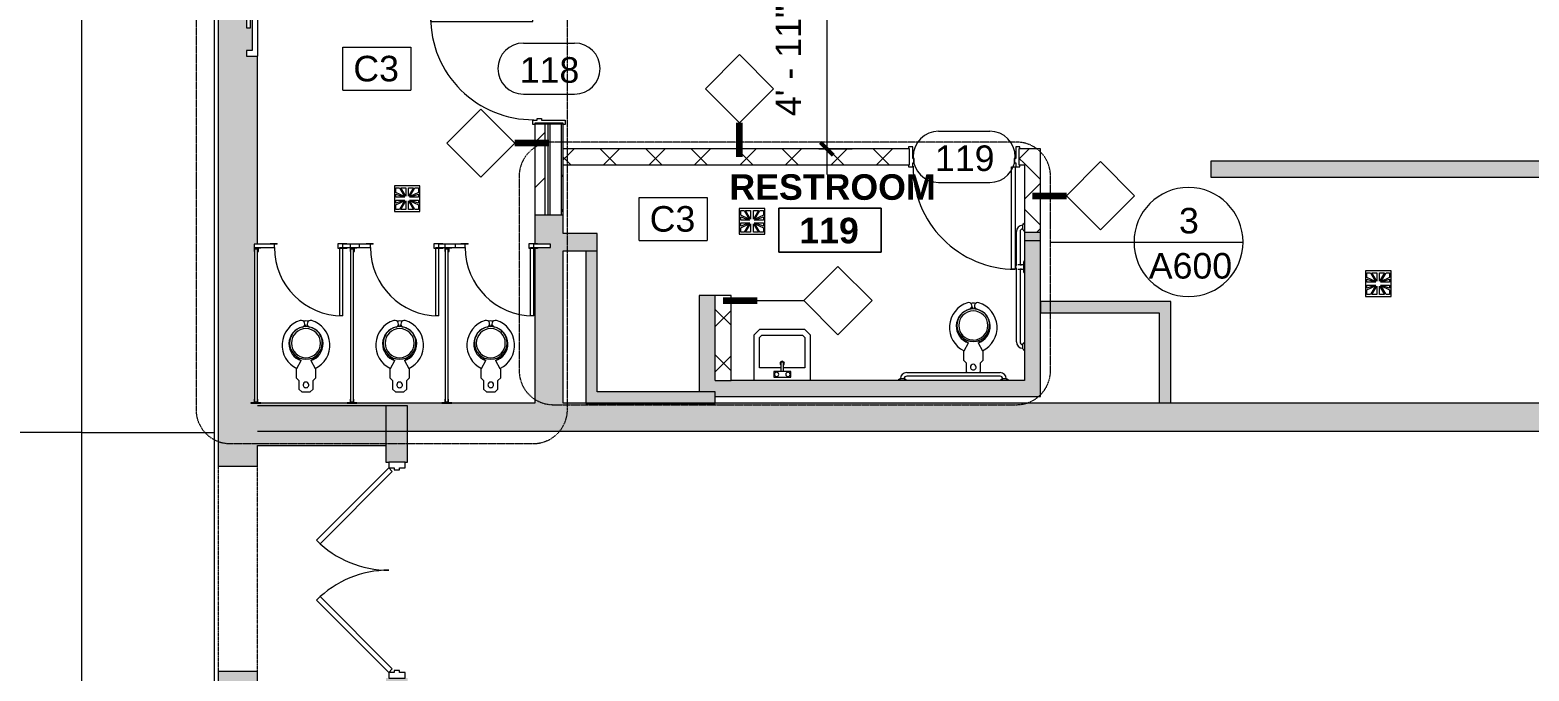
# Model space of a CAD drawing. Header units: inches. Extents: x 899 to 4491, y -721 to 1008.
# Drawn here: x 2107 to 2635, y 124 to 350 of the extents above; entities that cross this region are included whole.
import ezdxf

# ---------------------------------------------------------------- set-up
doc = ezdxf.new("R2010")
doc.units = ezdxf.units.IN
doc.header["$MEASUREMENT"] = 0
doc.linetypes.add('Dash Dot 3_16_', pattern=[0.3125, 0.1875, -0.0625, 0, -0.0625])
doc.linetypes.add('Overhead', pattern=[0.15625, 0.09375, -0.0625])
for name, color, linetype, lineweight in [('A-ANNO-DIMS', 211, 'Continuous', 9), ('A-ANNO-DIMS-96', 211, 'Continuous', 9), ('A-ANNO-KEYN', 231, 'Continuous', 9), ('A-ANNO-SYMB', 150, 'Continuous', 9), ('A-AREA-IDEN', 2, 'Continuous', 9), ('A-DETL', 90, 'Continuous', 9), ('A-DETL-GENF', 92, 'Continuous', 9), ('A-DETL-MEDM', 33, 'Continuous', 13), ('A-DOOR', 31, 'Continuous', 13), ('A-DOOR-FRAM', 31, 'Continuous', 20), ('A-DOOR-IDEN', 31, 'Continuous', 9), ('A-FLOR', 192, 'Continuous', 13), ('A-WALL', 113, 'Continuous', 13), ('A-WALL-IDEN', 211, 'Continuous', 9), ('A-WALL-PATT', 111, 'Continuous', 13), ('I-FURN', 30, 'Continuous', 9), ('P-SANR-FIXT', 6, 'Continuous', 13)]:
    doc.layers.add(name, color=color, linetype=linetype, lineweight=lineweight)
doc.styles.add('Arial', font='arial.ttf', dxfattribs={"height": 9})
doc.styles.add('Swis721 Lt BT', font='swissl.ttf', dxfattribs={"height": 9})
doc.styles.add('Swis721 Lt BT_B', font='', dxfattribs={"height": 9})
doc.styles.get('Swis721 Lt BT_B').set_extended_font_data('Swis721 Lt BT', bold=True)
doc.dimstyles.new('OTJ_-_3_32__Linear__1_2__Tolerance', dxfattribs={"dimscale": 12, "dimtxt": 9.497835, "dimasz": 0.375, "dimexe": 0.75, "dimexo": 0.5, "dimgap": 0.5, "dimtad": 1, "dimdec": 1, "dimrnd": 0.5, "dimzin": 1, "dimdsep": 46, "dimlunit": 4, "dimtxsty": 'Swis721 Lt BT', "dimblk1": 'OBLIQUE', "dimblk2": 'OBLIQUE', "dimsah": 1, "dimcen": 0.09, "dimdle": 0.75, "dimazin": 0, "dimtfac": 1, "dimtdec": 4, "dimtix": 1, "dimtmove": 0, "dimatfit": 3, "dimfxl": 1, "dimtvp": 1, "dimfrac": 2, "dimtolj": 1, "dimtzin": 0, "dimarcsym": 2})
pattern_1 = [(45, (3208.535, 0), (-8.01223, 8.01223), []), (135, (3208.535, 0), (-8.01223, -8.01223), [])]

# ---------------------------------------------------------------- blocks, each defined once
blk = doc.blocks.new('Door-Exterior-Double-Two_Lite - 72_ x 80_-7116274-FIRST FLOOR CONSTRUCTION')
at = {"layer": 'A-DOOR', "color": 8, "lineweight": 20}
for p, q in [((-36, 3.06), (-10.54, 28.52)), ((-9.31, 27.28), (-34.76, 1.83)), ((-10.54, 28.52), (-9.31, 27.28)), ((10.54, 28.52), (9.31, 27.28)), ((9.31, 27.28), (34.76, 1.83)), ((36, 3.06), (10.54, 28.52)), ((-34.76, 1.83), (-36, 3.06)), ((34.76, 1.83), (36, 3.06))]:
    blk.add_line(p, q, dxfattribs=at)
at = {"layer": 'A-DOOR', "lineweight": 9}
for centre, start, end in [((-36, 3.06), 0, 45), ((36, 3.06), 135, 180)]:
    blk.add_arc(centre, 36, start, end, dxfattribs=at)
at = {"layer": 'A-DOOR-FRAM', "color": 8}
for p, q in [((-36, 3.06), (-38, 3.06)), ((-38, 3.06), (-38, -2.69)), ((-36, 1.12), (-36, 3.06)), ((-35.38, 1.12), (-36, 1.12)), ((-35.38, -0.75), (-35.38, 1.12)), ((36, 1.12), (35.37, 1.12)), ((35.37, 1.12), (35.37, -0.75)), ((36, 3.06), (36, 1.12)), ((38, 3.06), (36, 3.06)), ((38, -2.69), (38, 3.06)), ((-38, -2.69), (-36, -2.69)), ((-36, -2.69), (-36, -0.75)), ((-36, -0.75), (-35.38, -0.75)), ((35.37, -0.75), (36, -0.75)), ((36, -0.75), (36, -2.69)), ((36, -2.69), (38, -2.69))]:
    blk.add_line(p, q, dxfattribs=at)
blk = doc.blocks.new('Door-Opening - 72_ x 84_-6876858-FIRST FLOOR CONSTRUCTION')
at = {"layer": 'A-DETL-GENF', "linetype": 'Overhead'}
for p, q in [((35.68, 6.94), (-36.32, 6.94)), ((-36.32, -6.94), (35.68, -6.94))]:
    blk.add_line(p, q, dxfattribs=at)
at = {"layer": 'A-DETL-MEDM', "lineweight": 20}
for p, q in [((-36.32, 6.94), (-36.32, -6.94)), ((35.68, -6.94), (35.68, 6.94))]:
    blk.add_line(p, q, dxfattribs=at)
blk = doc.blocks.new('Floor Drain 9L x 9W - Floor Drain 9L x 9W-V7-FIRST FLOOR CONSTRUCTION')
at = {"layer": 'P-SANR-FIXT', "lineweight": 9}
for p, q in [((4.5, 4.5), (-4.5, 4.5)), ((-4.5, 4.5), (-4.5, -4.5)), ((-4, 2.21), (-4, 3.83)), ((-4, 3.83), (-2.75, 3.83)), ((-0.99, 0.8), (-4, 2.21)), ((-4, 1.63), (-0.91, 0.5)), ((-4, 0.5), (-4, 1.63)), ((-0.91, 0.5), (-4, 0.5)), ((-2.75, 3.83), (-0.99, 0.8)), ((-0.5, 0.83), (-2.25, 3.83)), ((-2.25, 3.83), (-0.5, 3.83)), ((-0.5, 3.83), (-0.5, 0.83)), ((0.5, 3.83), (2.25, 3.83)), ((2.25, 3.83), (0.5, 0.83)), ((0.5, 0.83), (0.5, 3.83)), ((0.91, 0.5), (4, 1.63)), ((4, 0.5), (0.91, 0.5)), ((0.99, 0.8), (2.75, 3.83)), ((4, 2.21), (0.99, 0.8)), ((2.75, 3.83), (4, 3.83)), ((4, 3.83), (4, 2.21)), ((4, 1.63), (4, 0.5)), ((4.5, -4.5), (4.5, 4.5)), ((-4.5, -4.5), (4.5, -4.5)), ((-4, -1.63), (-4, -0.5)), ((-4, -0.5), (-0.91, -0.5)), ((-0.91, -0.5), (-4, -1.63)), ((-4, -2.21), (-0.99, -0.8)), ((-4, -3.83), (-4, -2.21)), ((-2.75, -3.83), (-4, -3.83)), ((-0.99, -0.8), (-2.75, -3.83)), ((-2.25, -3.83), (-0.5, -0.83)), ((-0.5, -3.83), (-2.25, -3.83)), ((-0.5, -0.83), (-0.5, -3.83)), ((0.5, -3.83), (0.5, -0.83)), ((0.5, -0.83), (2.25, -3.83)), ((2.25, -3.83), (0.5, -3.83)), ((4, -1.63), (0.91, -0.5)), ((0.91, -0.5), (4, -0.5)), ((2.75, -3.83), (0.99, -0.8)), ((0.99, -0.8), (4, -2.21)), ((4, -3.83), (2.75, -3.83)), ((4, -0.5), (4, -1.63)), ((4, -2.21), (4, -3.83))]:
    blk.add_line(p, q, dxfattribs=at)
blk = doc.blocks.new('Door - Single - Solid Door 36_ x 84_-7146200-FIRST FLOOR CONSTRUCTION')
at = {"layer": 'A-DOOR', "lineweight": 9}
for p, q in [((-15.63, 5.6), (-14.13, 5.6)), ((-15.63, 4.85), (-15.63, 5.6)), ((-14.13, 5.6), (-14.13, -2.78)), ((22.12, 5.6), (23.62, 5.6)), ((22.12, -2.78), (22.12, 5.6)), ((23.62, 5.6), (23.62, 4.85)), ((-15.63, -5.78), (-15.63, -5.03)), ((-14.13, -2.78), (-13.63, -2.78)), ((-14.13, -4.28), (-14.13, -5.78)), ((-13.63, -4.28), (-14.13, -4.28)), ((-13.63, -2.78), (-13.63, -4.28)), ((21.62, -2.78), (22.12, -2.78)), ((21.62, -4.28), (21.62, -2.78)), ((22.12, -4.28), (21.62, -4.28)), ((22.12, -5.78), (22.12, -4.28)), ((23.62, -5.03), (23.62, -5.78)), ((-14.13, -5.78), (-15.63, -5.78)), ((23.62, -5.78), (22.12, -5.78))]:
    blk.add_line(p, q, dxfattribs=at)
at = {"layer": 'A-DOOR'}
for p, q in [((-12.63, -5.78), (-14.01, -5.78)), ((-14.01, -5.78), (-14.01, -41.78)), ((-12.63, -41.78), (-12.63, -5.78)), ((-14.01, -41.78), (-12.63, -41.78))]:
    blk.add_line(p, q, dxfattribs=at)
at = {"layer": 'A-DOOR', "lineweight": 9}
blk.add_arc((-14.01, -5.78), 36, 270, 0.5, dxfattribs=at)
blk = doc.blocks.new('Lavatory - Wall Mounted - 20_x18_ - Public-6857333-FIRST FLOOR CONSTRUCTION')
at = {"layer": 'P-SANR-FIXT', "lineweight": 9}
for p, q in [((-436.49, -42.99), (-452.49, -42.99)), ((-447.99, -52.49), (-447.99, -44.99)), ((-447.99, -44.99), (-437.31, -44.99)), ((-437.31, -44.99), (-436.49, -45.82)), ((-434.49, -44.99), (-436.49, -42.99)), ((-436.49, -45.82), (-436.49, -60.16)), ((-434.49, -60.99), (-434.49, -44.99)), ((-449.36, -49.99), (-451.36, -49.99)), ((-451.36, -49.99), (-451.36, -55.99)), ((-449.36, -55.99), (-449.36, -49.99)), ((-449.36, -53.49), (-449.36, -52.49)), ((-445.9, -52.49), (-449.36, -52.49)), ((-445.9, -52.49), (-445.9, -53.49)), ((-451.36, -55.99), (-449.36, -55.99)), ((-449.36, -53.49), (-445.9, -53.49)), ((-447.99, -60.99), (-447.99, -53.49)), ((-452.49, -62.99), (-436.49, -62.99)), ((-437.31, -60.99), (-447.99, -60.99)), ((-436.49, -60.16), (-437.31, -60.99)), ((-436.49, -62.99), (-434.49, -60.99))]:
    blk.add_line(p, q, dxfattribs=at)
for centre, start, end in [((-450.36, -50.99), 90, 270), ((-450.36, -50.99), 270, 90), ((-446.49, -52.99), 90, 135), ((-446.49, -52.99), 90, 135), ((-446.49, -52.99), 45, 90), ((-446.49, -52.99), 45, 90), ((-446.49, -52.99), 322.3964, 37.6036), ((-446.49, -52.99), 322.3964, 37.6036), ((-450.36, -54.99), 90, 270), ((-450.36, -54.99), 270, 90), ((-446.49, -52.99), 225, 270), ((-446.49, -52.99), 225, 270), ((-446.49, -52.99), 270, 315), ((-446.49, -52.99), 270, 315)]:
    blk.add_arc(centre, 0.75, start, end, dxfattribs=at)
blk = doc.blocks.new('Water Closet - Flush Valve - Floor Mounted - Private - Flushing Greater than 1_6 gpf-V23-FIRST FLOOR CONSTRUCTION')
at = {"layer": 'P-SANR-FIXT', "lineweight": 9}
for p, q in [((-2.5, -4), (-3.5, -5)), ((-3.5, -5), (-3.5, -8.38)), ((-2.1, -0.6), (-2.5, -1)), ((-2.5, -1), (-2.5, -4)), ((2.5, -1), (2.1, -0.6)), ((2.5, -4), (2.5, -1)), ((3.5, -5), (2.5, -4)), ((3.5, -8.38), (3.5, -5)), ((-1.69, -11.06), (-3.25, -8.22)), ((3.25, -8.22), (1.69, -11.06))]:
    blk.add_line(p, q, dxfattribs=at)
at = {"layer": 'P-SANR-FIXT', "lineweight": 9, "flags": 128}
for points in [[(-4.38, -12.79), (-4.22, -12.64), (-4.03, -12.48), (-3.84, -12.32), (-3.64, -12.17), (-3.43, -12.03), (-3.22, -11.89), (-3.01, -11.77), (-2.78, -11.65), (-2.56, -11.55), (-2.33, -11.45), (-2.09, -11.36), (-2, -11.33)], [(2, -11.33), (2.24, -11.41), (2.47, -11.51), (2.69, -11.61), (2.92, -11.72), (3.14, -11.84), (3.35, -11.97), (3.56, -12.11), (3.76, -12.26), (3.96, -12.41), (4.15, -12.57), (4.33, -12.74), (4.38, -12.8)], [(-0.2, -23.5), (-0.25, -23.5), (-0.5, -23.48), (-0.56, -23.47)], [(0.56, -23.47), (0.35, -23.49), (0.1, -23.5)]]:
    blk.add_lwpolyline(points, dxfattribs=at)
at = {"layer": 'P-SANR-FIXT', "lineweight": 9}
for centre, radius, start, end in [((0, -2.5), 1, 360, 180), ((0, -2.5), 1, 180, 360), ((0.74, -16.45), 9.14, 115.8609, 252.5741), ((-0.74, -16.45), 9.14, 287.4259, 64.1391), ((0.1, -16.91), 6.11, 106.9633, 257.0367), ((0, -17.25), 5.75, 0, 180), ((0, -17.25), 5.75, 161.4419, 165.9707), ((0, -17.19), 5.13, 90, 270), ((0, -17.25), 5.75, 146.5915, 151.9011), ((0, -17.25), 5.75, 132.2685, 137.754), ((0, -17.25), 5.75, 118.1189, 123.4335), ((0, -17.25), 5.75, 104.0429, 108.5788), ((0, -17.19), 5.12, 270, 90), ((-0.1, -16.91), 6.11, 282.9633, 73.0367), ((0, -17.25), 5.75, 71.4212, 75.9571), ((0, -17.25), 5.75, 56.5665, 61.8811), ((0, -17.25), 5.75, 42.246, 47.7315), ((0, -17.25), 5.75, 28.0989, 33.4085), ((0, -17.25), 5.75, 14.0293, 18.5581), ((0, -17.25), 5.75, 180, 238.3584), ((0, -17.25), 5.75, 301.6416, 0), ((0, -17.25), 5.75, 240.6149, 251.1591), ((-1.64, -24.02), 1.21, 252.5741, 72.5741), ((0, -17.25), 5.75, 255.8551, 284.1449), ((0, -17.25), 7.75, 263.5978, 276.4022), ((1.64, -24.02), 1.21, 107.4259, 287.4259), ((0, -17.25), 5.75, 288.8409, 299.3851)]:
    blk.add_arc(centre, radius, start, end, dxfattribs=at)
blk = doc.blocks.new('P-Grab_Bar-42in - 42 INCH-3757786-FIRST FLOOR CONSTRUCTION')
at = {"layer": 'I-FURN'}
for p, q in [((-752, 280.97), (-752, 281.04)), ((-752, 280.97), (-752, 279.7)), ((-751.53, 281.73), (-751.39, 281.73)), ((-751.39, 281.73), (-751.39, 278.93)), ((-754.18, 266.83), (-754.18, 278.76)), ((-752.91, 278.76), (-752.91, 267.07)), ((-752, 279.63), (-752, 279.7)), ((-751.39, 278.93), (-751.53, 278.93)), ((-754.18, 239.91), (-754.18, 265.84)), ((-752.91, 265.59), (-752.91, 239.9)), ((-752, 238.97), (-752, 239.04)), ((-752, 238.97), (-752, 237.7)), ((-752, 237.63), (-752, 237.7)), ((-751.53, 239.73), (-751.39, 239.73)), ((-751.39, 239.73), (-751.39, 236.93)), ((-751.39, 236.93), (-751.53, 236.93))]:
    blk.add_line(p, q, dxfattribs=at)
for centre, radius, start, end in [((-751.97, 278.76), 2.21, 90.8636, 179.8856), ((-751.97, 281.04), 0.0327, 122.2704, 183.2464), ((-752.12, 281.28), 0.259, 302.2704, 359.7352), ((-751.77, 281.3), 0.0983, 122.1818, 187.8257), ((-751.85, 281.48), 0.0998, 286.0161, 349.9895), ((-751.65, 281.46), 0.0975, 119.154, 180.8489), ((-751.72, 281.64), 0.0984, 282.9565, 357.0456), ((-751.53, 281.64), 0.0934, 90, 182.0008), ((-751.96, 278.75), 0.946, 92.3393, 179.6607), ((-751.97, 279.63), 0.0327, 176.7675, 237.7339), ((-752.12, 279.38), 0.259, 0.2661, 57.7339), ((-751.77, 279.37), 0.0983, 172.1794, 237.8206), ((-751.85, 279.19), 0.0998, 10.0117, 73.9883), ((-751.65, 279.21), 0.0975, 179.1532, 240.8468), ((-751.72, 279.02), 0.0984, 2.955, 77.045), ((-751.53, 279.03), 0.0934, 178, 270), ((-751.97, 239.91), 2.21, 180, 269.1445), ((-751.96, 239.91), 0.946, 180.5765, 267.6589), ((-751.97, 239.04), 0.0327, 122.2602, 183.2136), ((-751.97, 237.63), 0.0327, 176.7864, 237.7398), ((-752.12, 239.28), 0.259, 302.2602, 359.7322), ((-752.12, 237.38), 0.259, 0.2678, 57.7398), ((-751.77, 239.3), 0.0983, 122.176, 187.8138), ((-751.85, 239.48), 0.0998, 286.0057, 349.9867), ((-751.65, 239.46), 0.0975, 119.1521, 180.844), ((-751.72, 239.64), 0.0984, 282.9529, 357.0442), ((-751.53, 239.64), 0.0934, 90, 181.9989), ((-751.77, 237.37), 0.0983, 172.1862, 237.824), ((-751.85, 237.19), 0.0998, 10.0133, 73.9943), ((-751.65, 237.21), 0.0975, 179.156, 240.8479), ((-751.72, 237.02), 0.0984, 2.9558, 77.0471), ((-751.53, 237.03), 0.0934, 178.0011, 270)]:
    blk.add_arc(centre, radius, start, end, dxfattribs=at)
blk = doc.blocks.new('P-Grab_Bar-36in - 36 INCH-3759717-FIRST FLOOR CONSTRUCTION')
at = {"layer": 'I-FURN'}
for p, q in [((-792.82, 229.12), (-759.96, 229.12)), ((-759.96, 227.85), (-792.82, 227.85)), ((-795.79, 226.33), (-795.79, 226.47)), ((-792.99, 226.33), (-795.79, 226.33)), ((-795.09, 226.94), (-795.03, 226.94)), ((-793.75, 226.94), (-795.03, 226.94)), ((-793.75, 226.94), (-793.68, 226.94)), ((-792.99, 226.47), (-792.99, 226.33)), ((-759.79, 226.33), (-759.79, 226.47)), ((-756.99, 226.33), (-759.79, 226.33)), ((-759.09, 226.94), (-759.02, 226.94)), ((-757.75, 226.94), (-759.02, 226.94)), ((-757.75, 226.94), (-757.68, 226.94)), ((-756.99, 226.47), (-756.99, 226.33))]:
    blk.add_line(p, q, dxfattribs=at)
for centre, radius, start, end in [((-792.82, 226.91), 2.21, 90, 179.1445), ((-792.81, 226.9), 0.946, 90.5765, 177.6589), ((-759.96, 226.91), 2.21, 0.8636, 89.8856), ((-759.97, 226.9), 0.946, 2.3393, 89.6607), ((-795.7, 226.47), 0.0934, 88.0011, 180), ((-795.7, 226.66), 0.0984, 272.9558, 347.0471), ((-795.52, 226.59), 0.0975, 89.156, 150.8479), ((-795.53, 226.79), 0.0998, 280.0133, 343.9943), ((-795.35, 226.71), 0.0983, 82.1862, 147.824), ((-795.34, 227.07), 0.259, 270.2678, 327.7398), ((-795.09, 226.91), 0.0327, 86.7864, 147.7398), ((-793.68, 226.91), 0.0327, 32.2602, 93.2136), ((-793.44, 227.07), 0.259, 212.2602, 269.7322), ((-793.42, 226.71), 0.0983, 32.176, 97.8138), ((-793.25, 226.79), 0.0998, 196.0057, 259.9867), ((-793.26, 226.59), 0.0975, 29.1521, 90.844), ((-793.08, 226.66), 0.0984, 192.9529, 267.0442), ((-793.08, 226.47), 0.0934, 0, 91.9989), ((-759.7, 226.47), 0.0934, 88, 180), ((-759.7, 226.66), 0.0984, 272.955, 347.045), ((-759.52, 226.59), 0.0975, 89.1532, 150.8468), ((-759.53, 226.79), 0.0998, 280.0117, 343.9883), ((-759.35, 226.71), 0.0983, 82.1794, 147.8206), ((-759.34, 227.07), 0.259, 270.2661, 327.7339), ((-759.09, 226.91), 0.0327, 86.7675, 147.7339), ((-757.68, 226.91), 0.0327, 32.2704, 93.2464), ((-757.44, 227.07), 0.259, 212.2704, 269.7352), ((-757.42, 226.71), 0.0983, 32.1818, 97.8257), ((-757.25, 226.79), 0.0998, 196.0161, 259.9895), ((-757.26, 226.59), 0.0975, 29.154, 90.8489), ((-757.08, 226.66), 0.0984, 192.9565, 267.0456), ((-757.08, 226.47), 0.0934, 0, 92.0008)]:
    blk.add_arc(centre, radius, start, end, dxfattribs=at)
blk = doc.blocks.new('P-Grab_Bar_18in_Vertical - 18 INCH-3762424-FIRST FLOOR CONSTRUCTION')
at = {"layer": 'P-SANR-FIXT', "lineweight": 9}
for p, q in [((-2, 0.25), (-2, 0)), ((-2, 0.25), (-2, 0)), ((-1.95, 0.25), (0, 0.25)), ((-1.95, 0.25), (-1.95, 0.25)), ((-0.75, 1), (-0.75, 0.25)), ((-0.75, 1), (-0.75, 0.25)), ((0, 0.25), (1.95, 0.25)), ((0.75, 0.25), (0.75, 1)), ((0.75, 0.25), (0.75, 1)), ((1.95, 0.25), (1.95, 0.25)), ((2, 0), (2, 0.25)), ((2, 0), (2, 0.25)), ((0, 0), (-1.95, 0)), ((1.95, 0), (0, 0))]:
    blk.add_line(p, q, dxfattribs=at)
at = {"layer": 'P-SANR-FIXT', "lineweight": 9, "flags": 128}
for points in [[(-0.75, 2.25), (-0.75, 2.25), (-0.75, 2.25), (-0.75, 2.24), (-0.75, 2.23), (-0.75, 2.23), (-0.75, 2.21), (-0.75, 2.2), (-0.75, 2.19), (-0.75, 2.17), (-0.75, 2.15), (-0.75, 2.13), (-0.75, 2.11), (-0.75, 2.08), (-0.75, 2.06), (-0.75, 2.03), (-0.75, 2), (-0.75, 1.97), (-0.75, 1.94), (-0.75, 1.91), (-0.75, 1.87), (-0.75, 1.83), (-0.75, 1.8), (-0.75, 1.76), (-0.75, 1.72), (-0.75, 1.68), (-0.75, 1.63), (-0.75, 1.59), (-0.75, 1.54), (-0.75, 1.5), (-0.75, 1.45), (-0.75, 1.41), (-0.75, 1.36), (-0.75, 1.31), (-0.75, 1.26), (-0.75, 1.21), (-0.75, 1.16), (-0.75, 1.11), (-0.75, 1.06), (-0.75, 1.01), (-0.75, 1)], [(-0.75, 1), (-0.75, 1.05), (-0.75, 1.1), (-0.75, 1.15), (-0.75, 1.2), (-0.75, 1.25), (-0.75, 1.3), (-0.75, 1.35), (-0.75, 1.39), (-0.75, 1.44), (-0.75, 1.49), (-0.75, 1.49)], [(-0.52, 2.79), (-0.5, 2.81), (-0.48, 2.83), (-0.45, 2.85), (-0.43, 2.86), (-0.41, 2.88), (-0.38, 2.9), (-0.35, 2.91), (-0.33, 2.93), (-0.3, 2.94), (-0.27, 2.95), (-0.24, 2.96), (-0.22, 2.97), (-0.19, 2.98), (-0.16, 2.98), (-0.13, 2.99), (-0.1, 2.99), (-0.07, 3), (-0.04, 3)], [(0.06, 3), (0.09, 2.99), (0.12, 2.99), (0.15, 2.99), (0.18, 2.98), (0.21, 2.97), (0.24, 2.96), (0.26, 2.95), (0.29, 2.94), (0.32, 2.93), (0.35, 2.92), (0.37, 2.9), (0.4, 2.89), (0.42, 2.87), (0.45, 2.85), (0.47, 2.83), (0.49, 2.81), (0.52, 2.79)], [(0.75, 1), (0.75, 1.05), (0.75, 1.1), (0.75, 1.15), (0.75, 1.2), (0.75, 1.25), (0.75, 1.3), (0.75, 1.35), (0.75, 1.39), (0.75, 1.44), (0.75, 1.49), (0.75, 1.53), (0.75, 1.58), (0.75, 1.62), (0.75, 1.66), (0.75, 1.71), (0.75, 1.75), (0.75, 1.79), (0.75, 1.82), (0.75, 1.86), (0.75, 1.9), (0.75, 1.93), (0.75, 1.96), (0.75, 1.99), (0.75, 2.02), (0.75, 2.05), (0.75, 2.08), (0.75, 2.1), (0.75, 2.13), (0.75, 2.15), (0.75, 2.17), (0.75, 2.18), (0.75, 2.2), (0.75, 2.21), (0.75, 2.22), (0.75, 2.23), (0.75, 2.24), (0.75, 2.24), (0.75, 2.25), (0.75, 2.25)], [(0.75, 1.5), (0.75, 1.45), (0.75, 1.41), (0.75, 1.36), (0.75, 1.31), (0.75, 1.26), (0.75, 1.21), (0.75, 1.16), (0.75, 1.11), (0.75, 1.06), (0.75, 1.01), (0.75, 1)]]:
    blk.add_lwpolyline(points, dxfattribs=at)
blk = doc.blocks.new('Door - Single - Solid Door 36_ x 84_-V31-FIRST FLOOR CONSTRUCTION')
at = {"layer": 'A-DOOR'}
for p, q in [((-14.01, 39.65), (-12.63, 39.65)), ((-14.01, 3.65), (-14.01, 39.65)), ((-12.63, 39.65), (-12.63, 3.65)), ((-12.63, 3.65), (-14.01, 3.65))]:
    blk.add_line(p, q, dxfattribs=at)
at = {"layer": 'A-DOOR', "lineweight": 9}
for p, q in [((-15.63, 3.65), (-15.63, 2.9)), ((-14.13, 3.65), (-15.63, 3.65)), ((-14.13, 2.15), (-14.13, 3.65)), ((-13.63, 2.15), (-14.13, 2.15)), ((-14.13, -3.47), (-14.13, 0.65)), ((-14.13, 0.65), (-13.63, 0.65)), ((-13.63, 0.65), (-13.63, 2.15)), ((22.12, 2.15), (21.62, 2.15)), ((21.62, 2.15), (21.62, 0.65)), ((21.62, 0.65), (22.12, 0.65)), ((23.62, 3.65), (22.12, 3.65)), ((22.12, 3.65), (22.12, 2.15)), ((22.12, 0.65), (22.12, -3.47)), ((23.62, 2.9), (23.62, 3.65)), ((-15.63, -2.72), (-15.63, -3.47)), ((-15.63, -3.47), (-14.13, -3.47)), ((22.12, -3.47), (23.62, -3.47)), ((23.62, -3.47), (23.62, -2.72))]:
    blk.add_line(p, q, dxfattribs=at)
blk.add_arc((-14.01, 3.65), 36, 359.5, 90, dxfattribs=at)
blk = doc.blocks.new('Water Closet - Flush Valve - Floor Mounted - Private - Flushing Greater than 1_6 gpf-6857337-FIRST FLOOR CONSTRUCTION')
at = {"layer": 'P-SANR-FIXT', "lineweight": 9}
for p, q in [((-2.5, -4), (-3.5, -5)), ((-3.5, -5), (-3.5, -8.38)), ((-1.5, 0), (-2.5, -1)), ((-2.5, -1), (-2.5, -4)), ((1.5, 0), (-1.5, 0)), ((2.5, -1), (1.5, 0)), ((2.5, -4), (2.5, -1)), ((3.5, -5), (2.5, -4)), ((3.5, -8.38), (3.5, -5)), ((-1.69, -11.06), (-3.25, -8.22)), ((3.25, -8.22), (1.69, -11.06))]:
    blk.add_line(p, q, dxfattribs=at)
at = {"layer": 'P-SANR-FIXT', "lineweight": 9, "flags": 128}
for points in [[(-4.38, -12.79), (-4.22, -12.64), (-4.03, -12.48), (-3.84, -12.32), (-3.64, -12.17), (-3.43, -12.03), (-3.22, -11.89), (-3.01, -11.77), (-2.78, -11.65), (-2.56, -11.55), (-2.33, -11.45), (-2.09, -11.36), (-2, -11.33)], [(2, -11.33), (2.24, -11.41), (2.47, -11.51), (2.69, -11.61), (2.92, -11.72), (3.14, -11.84), (3.35, -11.97), (3.56, -12.11), (3.76, -12.26), (3.96, -12.41), (4.15, -12.57), (4.33, -12.74), (4.38, -12.8)], [(-0.2, -23.5), (-0.25, -23.5), (-0.5, -23.48), (-0.56, -23.47)], [(0.56, -23.47), (0.35, -23.49), (0.1, -23.5)]]:
    blk.add_lwpolyline(points, dxfattribs=at)
at = {"layer": 'P-SANR-FIXT', "lineweight": 9}
for centre, radius, start, end in [((0, -2.5), 1, 360, 180), ((0, -2.5), 1, 180, 360), ((0.74, -16.45), 9.14, 115.8609, 252.5741), ((-0.74, -16.45), 9.14, 287.4259, 64.1391), ((0.1, -16.91), 6.11, 106.9633, 257.0367), ((0, -17.25), 5.75, 0, 180), ((0, -17.25), 5.75, 161.4419, 165.9707), ((0, -17.19), 5.13, 90, 270), ((0, -17.25), 5.75, 146.5915, 151.9011), ((0, -17.25), 5.75, 132.2685, 137.754), ((0, -17.25), 5.75, 118.1189, 123.4335), ((0, -17.25), 5.75, 104.0429, 108.5788), ((0, -17.19), 5.12, 270, 90), ((-0.1, -16.91), 6.11, 282.9633, 73.0367), ((0, -17.25), 5.75, 71.4212, 75.9571), ((0, -17.25), 5.75, 56.5665, 61.8811), ((0, -17.25), 5.75, 42.246, 47.7315), ((0, -17.25), 5.75, 28.0989, 33.4085), ((0, -17.25), 5.75, 14.0293, 18.5581), ((0, -17.25), 5.75, 180, 238.3584), ((0, -17.25), 5.75, 301.6416, 0), ((0, -17.25), 5.75, 240.6149, 251.1591), ((-1.64, -24.02), 1.21, 252.5741, 72.5741), ((0, -17.25), 5.75, 255.8551, 284.1449), ((0, -17.25), 7.75, 263.5978, 276.4022), ((1.64, -24.02), 1.21, 107.4259, 287.4259), ((0, -17.25), 5.75, 288.8409, 299.3851)]:
    blk.add_arc(centre, radius, start, end, dxfattribs=at)
blk = doc.blocks.new('Baby Changing Table 35W x 4D x 22H - Baby Changing Table 35W x 4D x 22H-7297923-FIRST FLOOR CONSTRUCTION')
at = {"layer": 'P-SANR-FIXT', "lineweight": 9}
for p, q in [((-22, 7), (-22, 3)), ((22, 7), (-22, 7)), ((22, 3), (22, 7)), ((-22, 3), (-20, 3)), ((-20, 3), (-20, 5)), ((-20, 5), (20, 5)), ((12, 4.5), (-12, 4.5)), ((-12, 4.5), (-12, 3)), ((-12, 3), (12, 3)), ((12, 3), (12, 4.5)), ((20, 5), (20, 3)), ((20, 3), (22, 3))]:
    blk.add_line(p, q, dxfattribs=at)
blk = doc.blocks.new('Toilet-Partition_GeneralPartition_Floor-Supported - As Specified in 10 21 00-7300967-FIRST FLOOR CONSTRUCTION')
at = {"layer": 'P-SANR-FIXT', "lineweight": 9}
for p, q in [((14.65, 87.5), (7.53, 87.5)), ((7.53, 87.5), (7.53, 86.25)), ((7.53, 86.25), (7.53, 84.88)), ((7.53, 86.25), (14.65, 86.25)), ((7.53, 84.88), (7.65, 84.88)), ((7.65, 86.13), (8.9, 86.13)), ((7.65, 85.75), (7.65, 86.13)), ((8.65, 85.75), (7.65, 85.75)), ((7.65, 85.75), (7.65, 32)), ((8.65, 32), (8.65, 85.75)), ((8.9, 86.13), (8.9, 84.88)), ((8.9, 84.88), (9.03, 84.88)), ((9.03, 84.88), (9.03, 86.13)), ((9.03, 86.13), (9.9, 86.13)), ((9.9, 86.13), (9.9, 86.25)), ((13.15, 87.75), (15.65, 87.75)), ((13.15, 87.75), (13.15, 87.5)), ((14.65, 86.25), (14.65, 87.5)), ((15.65, 87.5), (14.65, 87.5)), ((15.65, 87.5), (15.65, 87.75)), ((37.15, 87.75), (38.65, 87.75)), ((37.15, 86), (37.15, 87.75)), ((38.65, 86), (37.15, 86)), ((37.65, 86.25), (38.65, 86.25)), ((37.65, 62.25), (37.65, 86.25)), ((38.65, 87.75), (40.15, 87.75)), ((38.65, 87.5), (38.65, 87.75)), ((44.65, 87.5), (38.65, 87.5)), ((38.65, 87.5), (38.65, 86.25)), ((38.65, 86.25), (38.65, 62.25)), ((38.65, 86.25), (44.65, 86.25)), ((38.65, 86), (38.65, 86.25)), ((40.15, 86), (38.65, 86)), ((40.15, 87.75), (40.15, 87.5)), ((40.15, 86.25), (40.15, 86)), ((44.65, 86.25), (44.65, 87.5)), ((38.65, 62.25), (37.65, 62.25)), ((7.65, 32.87), (7.53, 32.87)), ((7.53, 32.87), (7.53, 31.62)), ((7.65, 31.63), (7.65, 32)), ((7.65, 32), (8.65, 32)), ((8.78, 32.87), (8.65, 32.87)), ((8.65, 32), (8.65, 31.63)), ((8.78, 31.5), (8.78, 32.87)), ((7.53, 31.62), (6.4, 31.62)), ((6.4, 31.62), (6.4, 31.5)), ((6.4, 31.5), (8.78, 31.5)), ((8.65, 31.63), (7.65, 31.63)), ((8.65, 31.5), (7.65, 31.5)), ((9.9, 31.63), (8.65, 31.63)), ((8.65, 31.63), (8.65, 31.5)), ((8.65, 31.5), (9.9, 31.5)), ((9.9, 31.5), (9.9, 31.63))]:
    blk.add_line(p, q, dxfattribs=at)
blk.add_arc((38.65, 86.25), 24, 180, 270, dxfattribs=at)
blk = doc.blocks.new('Room Tag - Room Name and Number-3379422-FIRST FLOOR CONSTRUCTION')
at = {"layer": 'A-AREA-IDEN'}
for p, q in [((-0.1881, -0.1636), (-0.1881, -0.0018)), ((-0.1881, -0.0018), (0.1869, -0.0018)), ((0.1869, -0.0018), (-0.1881, -0.0018)), ((-0.1881, -0.0018), (-0.1881, -0.1636)), ((0.1869, -0.0018), (0.1869, -0.1636)), ((0.1869, -0.1636), (0.1869, -0.0018)), ((0.1869, -0.1636), (-0.1881, -0.1636)), ((-0.1881, -0.1636), (0.1869, -0.1636))]:
    blk.add_line(p, q, dxfattribs=at)
blk = doc.blocks.new('Floor Plan - Callout Head-3511279-FIRST FLOOR CONSTRUCTION')
at = {"layer": 'A-ANNO-SYMB'}
blk.add_line((-0.2, 0), (0.2, 0), dxfattribs=at)
for start, end in [(360, 180), (180, 360)]:
    blk.add_arc((0, 0), 0.2, start, end, dxfattribs=at)
blk = doc.blocks.new('Keynote Tag - Keynote Number - Boxed-135510-FIRST FLOOR CONSTRUCTION')
at = {"layer": 'A-ANNO-KEYN'}
for p, q in [((-0.125, -0.0792), (-0.125, 0.0781)), ((-0.125, 0.0781), (0.125, 0.0781)), ((0.125, 0.0781), (0.125, -0.0792)), ((-0.125, -0.0792), (0.125, -0.0792))]:
    blk.add_line(p, q, dxfattribs=at)
blk = doc.blocks.new('Door Tag - Door Tag-41184-FIRST FLOOR CONSTRUCTION')
at = {"layer": 'A-DOOR-IDEN'}
for p, q in [((-0.09375, 0.09375), (0.09375, 0.09375)), ((-0.09375, -0.09375), (0.09375, -0.09375))]:
    blk.add_line(p, q, dxfattribs=at)
for centre, start, end in [((-0.09375, 0), 90, 270), ((0.09375, 0), 270, 90)]:
    blk.add_arc(centre, 0.09375, start, end, dxfattribs=at)
blk = doc.blocks.new('Wall Tag - 1_4_-62626-FIRST FLOOR CONSTRUCTION')
at = {"layer": 'A-WALL-IDEN'}
for p, q in [((-0.125, 0), (0, 0.125)), ((0, 0.125), (0.125, 0)), ((-0.125, 0), (0, -0.125)), ((0, -0.125), (0.125, 0))]:
    blk.add_line(p, q, dxfattribs=at)
blk = doc.blocks.new('DIMBLOCK1-FIRST FLOOR CONSTRUCTION')
at = {"layer": 'A-ANNO-DIMS-96'}
for p, q in [((2387.54, 375.65), (2387.54, 298.88)), ((2408.32, 366.65), (2378.54, 366.65)), ((2387.54, 366.65), (2408.32, 366.65)), ((2384.73, 307.88), (2396.54, 307.88)), ((2387.54, 307.88), (2384.73, 307.88))]:
    blk.add_line(p, q, dxfattribs=at)
at = {"layer": 'A-ANNO-DIMS-96', "lineweight": 50}
for p, q in [((2387.54, 366.65), (2385.29, 368.9)), ((2387.54, 366.65), (2389.79, 364.4)), ((2387.54, 307.88), (2385.29, 310.13)), ((2387.54, 307.88), (2389.79, 305.63))]:
    blk.add_line(p, q, dxfattribs=at)
at = {"layer": 'A-ANNO-DIMS-96', "color": 0, "insert": (2369.53, 319.4), "char_height": 9, "width": 42.8759, "attachment_point": 1, "rotation": 90, "line_spacing_factor": 1.005062, "style": 'Swis721 Lt BT'}
blk.add_mtext('4\' - 11"', dxfattribs=at)
blk = doc.blocks.new('_Oblique')
at = {"color": 0, "linetype": 'ByBlock', "lineweight": -2}
blk.add_line((-0.5, -0.5), (0.5, 0.5), dxfattribs=at)

msp = doc.modelspace()

# ---------------------------------------------------------------- hatches: boundary and pattern name
at = {"layer": 'A-WALL-PATT'}
h = msp.add_hatch(color=250, dxfattribs=at)
h.paths.add_polyline_path([(2179.38, -146.34), (2187.09, -146.34), (2187.09, 124.03), (2173.21, 124.03), (2173.21, -146.34)], flags=0)
h.paths.add_polyline_path([(2174.21, 196.03), (2187.09, 196.03), (2187.09, 218.36), (2184.79, 218.36), (2184.79, 218.48), (2185.91, 218.48), (2185.91, 219.73), (2186.04, 219.73), (2186.04, 271.74), (2185.91, 271.74), (2185.91, 274.36), (2187.09, 274.36), (2187.09, 340.53), (2183.15, 340.53), (2183.15, 342.53), (2185.15, 342.53), (2185.15, 356.47), (2184.65, 356.47), (2184.65, 350.53), (2183.15, 350.53), (2183.15, 390.47), (2184.65, 390.47), (2184.65, 384.53), (2185.15, 384.53), (2185.15, 398.47), (2183.15, 398.47), (2183.15, 400.47), (2187.09, 400.47), (2187.09, 480.91), (2173.21, 480.91), (2173.21, 196.03)], flags=0)
h.paths.add_polyline_path([(2187.04, 218.48), (2187.04, 218.86), (2186.04, 218.86), (2186.04, 218.48)], flags=0)
h.paths.add_polyline_path([(2187.09, 219.73), (2187.09, 272.98), (2186.04, 272.98), (2186.04, 272.61), (2187.04, 272.61), (2187.04, 219.73)], flags=0)
h.paths.add_polyline_path([(2185.15, 358.47), (2185.15, 382.53), (2184.65, 382.53), (2184.65, 358.47)], flags=0)
at = {"layer": 'A-WALL-PATT', "lineweight": 9}
h = msp.add_hatch(color=7, dxfattribs=at)
h.paths.add_polyline_path([(2294.67, 218.36), (2294.67, 284.54), (2284.79, 284.54), (2284.79, 274.61), (2285.72, 274.61), (2285.72, 274.36), (2290.22, 274.36), (2290.22, 273.11), (2285.72, 273.11), (2285.72, 272.86), (2284.79, 272.86), (2284.79, 218.36), (2287.11, 218.36)], flags=0)
h.paths.add_polyline_path([(2289.42, 316.54), (2294.67, 316.54), (2294.67, 316.89), (2284.79, 316.89), (2284.79, 316.54), (2288.42, 316.54)], flags=0)
h.paths.add_polyline_path([(2294.67, 355.39), (2294.67, 467.04), (2284.79, 467.04), (2284.79, 355.39)], flags=0)
h = msp.add_hatch(dxfattribs=at)
h.set_pattern_fill('FP_12', color=256, style=0, pattern_type=2)
h.set_pattern_definition([(45, (3208.535, 0), (-8.01223, 8.01223), [])])
h.paths.add_polyline_path([(2284.79, 284.54), (2288.42, 284.54), (2288.42, 316.54), (2284.79, 316.54), (2284.79, 291.35)], flags=0)
h = msp.add_hatch(dxfattribs=at)
h.set_pattern_fill('FP_5', color=256, style=0, pattern_type=2)
h.set_pattern_definition([(0, (3208.535, 0), (30.72, 7.68), [1.267, -21.773, 1.267, -21.773, -122.88]), (0, (3208.535, 0), (30.72, 7.68), [-46.08, 1.267, -44.813, 1.267, -21.773, -53.76]), (0, (3208.535, 0), (30.72, 7.68), [-115.2, 1.267, -14.093, 1.267, -37.133]), (120, (3220.055, 3.84), (-22.011075, 22.7643), [1.267, -21.773, 1.267, -21.773, -122.88]), (120, (3220.055, 3.84), (-22.011075, 22.7643), [-46.08, 1.267, -44.813, 1.267, -21.773, -53.76]), (120, (3220.055, 3.84), (-22.011075, 22.7643), [-115.2, 1.267, -14.093, 1.267, -37.133]), (240, (3223.895, 19.2), (-8.708925, -30.4443), [1.267, -21.773, 1.267, -21.773, -122.88]), (240, (3223.895, 19.2), (-8.708925, -30.4443), [-46.08, 1.267, -44.813, 1.267, -21.773, -53.76]), (240, (3223.895, 19.2), (-8.708925, -30.4443), [-115.2, 1.267, -14.093, 1.267, -37.133])])
h.paths.add_polyline_path([(2294.67, 284.54), (2294.67, 316.54), (2294.17, 316.54), (2294.17, 284.54)], flags=0)
h = msp.add_hatch(dxfattribs=at)
h.set_pattern_fill('FP_1', color=256, style=0, pattern_type=2)
h.set_pattern_definition(pattern_1)
h.paths.add_polyline_path([(2457.15, 302.25), (2457.15, 307.88), (2455.21, 307.88), (2455.21, 302.25)], flags=0)
h.paths.add_polyline_path([(2416.71, 302.25), (2416.71, 307.88), (2294.67, 307.88), (2294.67, 302.25), (2404.5, 302.25)], flags=0)
h = msp.add_hatch(dxfattribs=at)
h.set_pattern_fill('FP_1', color=256, style=0, pattern_type=2)
h.set_pattern_definition(pattern_1)
h.paths.add_polyline_path([(2457.15, 278.43), (2462.77, 278.43), (2462.77, 307.88), (2457.15, 307.88), (2457.15, 278.55)], flags=0)
for points in [[(2881.31, 297.89), (2884.51, 297.89), (2884.51, 303.52), (2522.77, 303.52), (2522.77, 297.89), (2858.81, 297.89)], [(2294.67, 272.03), (2306.67, 272.03), (2306.67, 278.03), (2294.67, 278.03)], [(2462.77, 226.33), (2462.77, 278.43), (2457.15, 278.43), (2457.15, 226.33)], [(2302.74, 218.36), (2306.67, 218.36), (2306.67, 272.03), (2302.67, 272.03), (2302.67, 218.36)], [(2342.62, 222.28), (2348.24, 222.28), (2348.24, 256.28), (2342.62, 256.28), (2342.62, 222.76)], [(2504.67, 250.1), (2508.67, 250.1), (2508.67, 254.1), (2462.85, 254.1), (2462.85, 250.1), (2471.99, 250.1)], [(2508.67, 218.36), (2508.67, 250.1), (2504.67, 250.1), (2504.67, 218.36)], [(2348.14, 218.36), (2348.24, 218.36), (2348.24, 222.28), (2306.67, 222.28), (2306.67, 218.36), (2342.62, 218.36)], [(2462.77, 220.71), (2462.77, 226.33), (2348.24, 226.33), (2348.24, 220.71), (2447.09, 220.71)], [(2195.7, 203.49), (2232.32, 203.49), (2232.32, 208.48), (2187.09, 208.48), (2187.09, 203.49)]]:
    msp.add_hatch(color=7, dxfattribs=at).paths.add_polyline_path(points, flags=0)
h = msp.add_hatch(dxfattribs=at)
h.set_pattern_fill('FP_1', color=256, style=0, pattern_type=2)
h.set_pattern_definition(pattern_1)
h.paths.add_polyline_path([(2348.24, 226.33), (2353.87, 226.33), (2353.87, 256.28), (2348.24, 256.28), (2348.24, 236.24)], flags=0)
h = msp.add_hatch(color=7, dxfattribs=at)
h.paths.add_polyline_path([(2881.31, 208.48), (2885.22, 208.48), (2885.22, 218.36), (2187.09, 218.36), (2187.09, 208.48), (2783.43, 208.48)], flags=0)
h.paths.add_polyline_path([(2973.97, 208.48), (2982.85, 208.48), (2982.85, 218.36), (2923.72, 218.36), (2923.72, 208.48)], flags=0)
h = msp.add_hatch(color=7, dxfattribs=at)
h.paths.add_polyline_path([(2232.32, 100.69), (2239.95, 100.69), (2239.95, 121.53), (2232.32, 121.53), (2232.32, 105.49)], flags=0)
h.paths.add_polyline_path([(2239.07, 197.53), (2239.95, 197.53), (2239.95, 208.48), (2232.32, 208.48), (2232.32, 197.53), (2237.13, 197.53)], flags=0)

# ---------------------------------------------------------------- linework, layer by layer
at = {"layer": 'A-ANNO-SYMB', "linetype": 'Dash Dot 3_16_'}
for p, q in [((2165.43, 476.24), (2165.43, 216.11)), ((2296.22, 216.11), (2296.22, 476.24)), ((2454.35, 310.28), (2291.23, 310.28)), ((2279.23, 298.28), (2279.23, 229.8)), ((2466.35, 229.8), (2466.35, 298.28)), ((2291.23, 217.8), (2454.35, 217.8)), ((2177.43, 204.11), (2284.22, 204.11))]:
    msp.add_line(p, q, dxfattribs=at)
at = {"layer": 'A-ANNO-SYMB'}
msp.add_line((2466.35, 275.07), (2495.76, 275.07), dxfattribs=at)
at = {"layer": 'A-ANNO-SYMB', "linetype": 'Dash Dot 3_16_'}
for centre, start, end in [((2291.23, 298.28), 90, 180), ((2454.35, 298.28), 0, 90), ((2291.23, 229.8), 180, 270), ((2454.35, 229.8), 270, 0), ((2177.43, 216.11), 180, 270), ((2284.22, 216.11), 270, 0)]:
    msp.add_arc(centre, 12, start, end, dxfattribs=at)
at = {"layer": 'A-DETL', "lineweight": 13}
for p, q in [((2125.21, 208.03), (2125.21, 754.03)), ((2125.21, 208.03), (1783.21, 208.03)), ((2125.21, 112.03), (2125.21, 208.03)), ((2125.21, 208.03), (2171.84, 208.03))]:
    msp.add_line(p, q, dxfattribs=at)
at = {"layer": 'A-FLOR'}
msp.add_line((2171.84, 480.91), (2171.84, -161.37), dxfattribs=at)
at = {"layer": 'A-WALL', "color": 8, "lineweight": 20}
for p, q in [((2173.21, 480.91), (2173.21, 196.03)), ((2187.09, 274.36), (2187.09, 340.53)), ((2284.79, 316.89), (2284.79, 316.54)), ((2294.67, 316.89), (2284.79, 316.89)), ((2294.67, 316.54), (2294.67, 316.89)), ((2884.51, 303.52), (2522.77, 303.52)), ((2522.77, 303.52), (2522.77, 297.89)), ((2522.77, 297.89), (2884.51, 297.89)), ((2284.79, 284.54), (2284.79, 274.61)), ((2294.67, 278.03), (2294.67, 284.54)), ((2306.67, 278.03), (2294.67, 278.03)), ((2306.67, 222.28), (2306.67, 278.03)), ((2462.77, 278.43), (2457.15, 278.43)), ((2457.15, 278.43), (2457.15, 268.28)), ((2462.77, 220.71), (2462.77, 278.43)), ((2187.09, 219.73), (2187.09, 272.98)), ((2284.79, 272.86), (2284.79, 218.36)), ((2294.67, 218.36), (2294.67, 272.03)), ((2294.67, 272.03), (2302.67, 272.03)), ((2302.67, 272.03), (2302.67, 218.28)), ((2457.15, 264.38), (2457.15, 239.73)), ((2348.24, 256.28), (2342.62, 256.28)), ((2342.62, 256.28), (2342.62, 222.28)), ((2348.24, 226.33), (2348.24, 256.28)), ((2508.67, 254.1), (2462.85, 254.1)), ((2462.85, 254.1), (2462.85, 250.1)), ((2508.67, 218.36), (2508.67, 254.1)), ((2462.85, 250.1), (2504.67, 250.1)), ((2504.67, 250.1), (2504.67, 218.36)), ((2457.15, 236.93), (2457.15, 226.33)), ((2342.62, 222.28), (2306.67, 222.28)), ((2412.75, 226.33), (2353.87, 226.33)), ((2448.75, 226.33), (2415.55, 226.33)), ((2457.15, 226.33), (2451.55, 226.33)), ((2239.95, 217.37), (2187.09, 217.37)), ((2218.6, 218.36), (2188.29, 218.36)), ((2251.97, 218.36), (2222.1, 218.36)), ((2239.95, 197.53), (2239.95, 217.37)), ((2284.79, 218.36), (2255.47, 218.36)), ((2504.67, 218.36), (2294.67, 218.36)), ((2302.67, 218.28), (2348.24, 218.28)), ((2348.24, 218.28), (2348.24, 220.71)), ((2348.24, 220.71), (2462.77, 220.71)), ((2885.22, 218.36), (2508.67, 218.36)), ((2187.09, 208.48), (2885.22, 208.48)), ((2187.09, 203.49), (2232.32, 203.49)), ((2187.09, 196.03), (2187.09, 203.49)), ((2232.32, 203.49), (2232.32, 197.53)), ((2232.32, 197.53), (2233.32, 197.53)), ((2239.07, 197.53), (2239.95, 197.53)), ((2173.21, 124.03), (2173.21, -160.22)), ((2187.09, 114.56), (2187.09, 124.03))]:
    msp.add_line(p, q, dxfattribs=at)
at = {"layer": 'A-WALL'}
for p, q in [((2284.79, 316.54), (2284.79, 284.54)), ((2288.42, 284.54), (2288.42, 316.54)), ((2289.42, 284.54), (2289.42, 316.54)), ((2290.17, 284.54), (2290.17, 316.54)), ((2294.17, 284.54), (2294.17, 316.54)), ((2294.67, 284.54), (2294.67, 316.54)), ((2416.71, 307.88), (2294.67, 307.88)), ((2416.71, 302.25), (2416.71, 307.88)), ((2462.77, 307.88), (2455.21, 307.88)), ((2455.21, 307.88), (2455.21, 302.25)), ((2462.77, 278.43), (2462.77, 307.88)), ((2294.67, 302.25), (2416.71, 302.25)), ((2455.21, 302.25), (2457.15, 302.25)), ((2457.15, 302.25), (2457.15, 281.73)), ((2457.15, 278.93), (2457.15, 278.43)), ((2457.15, 275.62), (2462.77, 275.62)), ((2353.87, 256.28), (2348.24, 256.28)), ((2353.87, 226.33), (2353.87, 256.28)), ((2348.24, 226.33), (2353.87, 226.33))]:
    msp.add_line(p, q, dxfattribs=at)
at = {"layer": 'A-WALL', "lineweight": 9}
for p, q in [((2294.67, 316.54), (2284.79, 316.54)), ((2294.67, 284.54), (2284.79, 284.54))]:
    msp.add_line(p, q, dxfattribs=at)
at = {"layer": 'A-WALL', "color": 55}
for p, q in [((2302.67, 272.03), (2306.67, 272.03)), ((2348.24, 222.28), (2342.62, 222.28)), ((2348.24, 220.71), (2348.24, 222.28)), ((2232.32, 217.37), (2232.32, 203.49)), ((2508.67, 218.36), (2504.67, 218.36))]:
    msp.add_line(p, q, dxfattribs=at)
at = {"layer": 'A-WALL-IDEN', "lineweight": 90}
for p, q in [((2356.84, 305.07), (2356.84, 317.07)), ((2289.73, 309.89), (2277.73, 309.89)), ((2459.96, 291.4), (2471.96, 291.4)), ((2351.06, 254.46), (2363.06, 254.46))]:
    msp.add_line(p, q, dxfattribs=at)
at = {"layer": 'A-WALL-IDEN'}
for p, q in [((2356.84, 305.07), (2356.84, 317.07)), ((2289.73, 309.89), (2277.73, 309.89)), ((2459.96, 291.4), (2471.96, 291.4)), ((2351.06, 254.46), (2379.49, 254.46))]:
    msp.add_line(p, q, dxfattribs=at)

# ---------------------------------------------------------------- block references
at = {"layer": 'A-ANNO-KEYN', "xscale": 95.99999999999994, "yscale": 95.99999999999994, "zscale": 95.99999999999994}
for p in [(2229.11, 336.2), (2333.47, 283.27)]:
    msp.add_blockref('Keynote Tag - Keynote Number - Boxed-135510-FIRST FLOOR CONSTRUCTION', p, dxfattribs=at)
at = {"layer": 'A-ANNO-SYMB', "xscale": 95.99999999999994, "yscale": 95.99999999999994, "zscale": 95.99999999999994}
msp.add_blockref('Floor Plan - Callout Head-3511279-FIRST FLOOR CONSTRUCTION', (2514.96, 275.07), dxfattribs=at)
at = {"layer": 'A-AREA-IDEN', "xscale": 95.99999999999994, "yscale": 95.99999999999994, "zscale": 95.99999999999994}
msp.add_blockref('Room Tag - Room Name and Number-3379422-FIRST FLOOR CONSTRUCTION', (2388.77, 287.22), dxfattribs=at)
at = {"layer": 'A-DOOR'}
for name, p, rotation in [('Door - Single - Solid Door 36_ x 84_-7146200-FIRST FLOOR CONSTRUCTION', (2289.82, 340.14), 269.9999999999999), ('Door - Single - Solid Door 36_ x 84_-V31-FIRST FLOOR CONSTRUCTION', (2439.95, 305.16), 180), ('Door-Opening - 72_ x 84_-6876858-FIRST FLOOR CONSTRUCTION', (2180.15, 160.35), 89.9999999999999), ('Door-Exterior-Double-Two_Lite - 72_ x 80_-7116274-FIRST FLOOR CONSTRUCTION', (2236.38, 159.53), 90.00000000000027)]:
    msp.add_blockref(name, p, dxfattribs=dict(at, rotation=rotation))
at = {"layer": 'A-DOOR-IDEN', "xscale": 95.99999999999994, "yscale": 95.99999999999994, "zscale": 95.99999999999994}
for p in [(2289.73, 336.14), (2435.96, 305.07)]:
    msp.add_blockref('Door Tag - Door Tag-41184-FIRST FLOOR CONSTRUCTION', p, dxfattribs=at)
at = {"layer": 'A-WALL-IDEN', "xscale": 95.99999999999994, "yscale": 95.99999999999994, "zscale": 95.99999999999994}
for p in [(2356.84, 329.07), (2265.73, 309.89), (2483.96, 291.4), (2391.49, 254.46)]:
    msp.add_blockref('Wall Tag - 1_4_-62626-FIRST FLOOR CONSTRUCTION', p, dxfattribs=at)
at = {"layer": 'P-SANR-FIXT', "lineweight": 9}
for name, p, rotation in [('Baby Changing Table 35W x 4D x 22H - Baby Changing Table 35W x 4D x 22H-7297923-FIRST FLOOR CONSTRUCTION', (2180.15, 362.53), 269.9999999999999), ('P-Grab_Bar_18in_Vertical - 18 INCH-3762424-FIRST FLOOR CONSTRUCTION', (2457.15, 266.33), 89.99999999999984), ('Water Closet - Flush Valve - Floor Mounted - Private - Flushing Greater than 1_6 gpf-V23-FIRST FLOOR CONSTRUCTION', (2439.15, 228.52), 180), ('Water Closet - Flush Valve - Floor Mounted - Private - Flushing Greater than 1_6 gpf-6857337-FIRST FLOOR CONSTRUCTION', (2204.15, 222.28), 180), ('Water Closet - Flush Valve - Floor Mounted - Private - Flushing Greater than 1_6 gpf-6857337-FIRST FLOOR CONSTRUCTION', (2237.13, 222.28), 180), ('Water Closet - Flush Valve - Floor Mounted - Private - Flushing Greater than 1_6 gpf-6857337-FIRST FLOOR CONSTRUCTION', (2269.22, 222.28), 180), ('Lavatory - Wall Mounted - 20_x18_ - Public-6857333-FIRST FLOOR CONSTRUCTION', (2318.88, 678.82), 89.99999999999991)]:
    msp.add_blockref(name, p, dxfattribs=dict(at, rotation=rotation))
for name, p in [('Floor Drain 9L x 9W - Floor Drain 9L x 9W-V7-FIRST FLOOR CONSTRUCTION', (2239.79, 290.36)), ('Floor Drain 9L x 9W - Floor Drain 9L x 9W-V7-FIRST FLOOR CONSTRUCTION', (2361.24, 282.33)), ('P-Grab_Bar-42in - 42 INCH-3757786-FIRST FLOOR CONSTRUCTION', (3208.53, 0)), ('Toilet-Partition_GeneralPartition_Floor-Supported - As Specified in 10 21 00-7300967-FIRST FLOOR CONSTRUCTION', (2178.38, 186.86)), ('Toilet-Partition_GeneralPartition_Floor-Supported - As Specified in 10 21 00-7300967-FIRST FLOOR CONSTRUCTION', (2212.2, 186.86)), ('Toilet-Partition_GeneralPartition_Floor-Supported - As Specified in 10 21 00-7300967-FIRST FLOOR CONSTRUCTION', (2245.57, 186.86)), ('Floor Drain 9L x 9W - Floor Drain 9L x 9W-V7-FIRST FLOOR CONSTRUCTION', (2581.77, 260.42)), ('P-Grab_Bar-36in - 36 INCH-3759717-FIRST FLOOR CONSTRUCTION', (3208.53, 0))]:
    msp.add_blockref(name, p, dxfattribs=at)

# ---------------------------------------------------------------- texts
at = {"layer": 'A-ANNO-KEYN', "char_height": 9, "width": 19.695, "attachment_point": 1, "style": 'Arial'}
for insert in [(2220.83, 340.65), (2325.19, 287.73)]:
    msp.add_mtext('C3', dxfattribs=dict(at, insert=insert))
at = {"layer": 'A-ANNO-SYMB', "char_height": 9, "attachment_point": 1, "style": 'Swis721 Lt BT'}
for s, insert, width in [('3', (2511.6, 287.1), 8.181), ('A600', (2500.96, 271.21), 33.936)]:
    msp.add_mtext(s, dxfattribs=dict(at, insert=insert, width=width))
at = {"layer": 'A-AREA-IDEN', "char_height": 9, "attachment_point": 1, "style": 'Swis721 Lt BT_B'}
for s, insert, width in [('RESTROOM', (2353.27, 298.94), 85.749), ('119', (2377.88, 283.62), 25.452)]:
    msp.add_mtext(s, dxfattribs=dict(at, insert=insert, width=width))
at = {"layer": 'A-DOOR-IDEN', "char_height": 9, "width": 24.543, "attachment_point": 1, "style": 'Swis721 Lt BT'}
for s, insert in [('118', (2279.43, 340.17)), ('119', (2425.66, 309.09))]:
    msp.add_mtext(s, dxfattribs=dict(at, insert=insert))

# ---------------------------------------------------------------- dimensions: what is measured, and where the dimension line sits
at = {"layer": 'A-ANNO-DIMS'}
dim = msp.add_linear_dim(base=(2387.54, 307.88), p1=(2414.32, 366.65), p2=(2390.73, 307.88), angle=90, dimstyle='OTJ_-_3_32__Linear__1_2__Tolerance', override={"dimpost": '<>', "dimfxl": 63.32558}, dxfattribs=at)
dim.commit()
dim.dimension.update_dxf_attribs({"geometry": 'DIMBLOCK1-FIRST FLOOR CONSTRUCTION', "text_midpoint": (2377.04, 337.26)})

doc.saveas('drawing.dxf')
